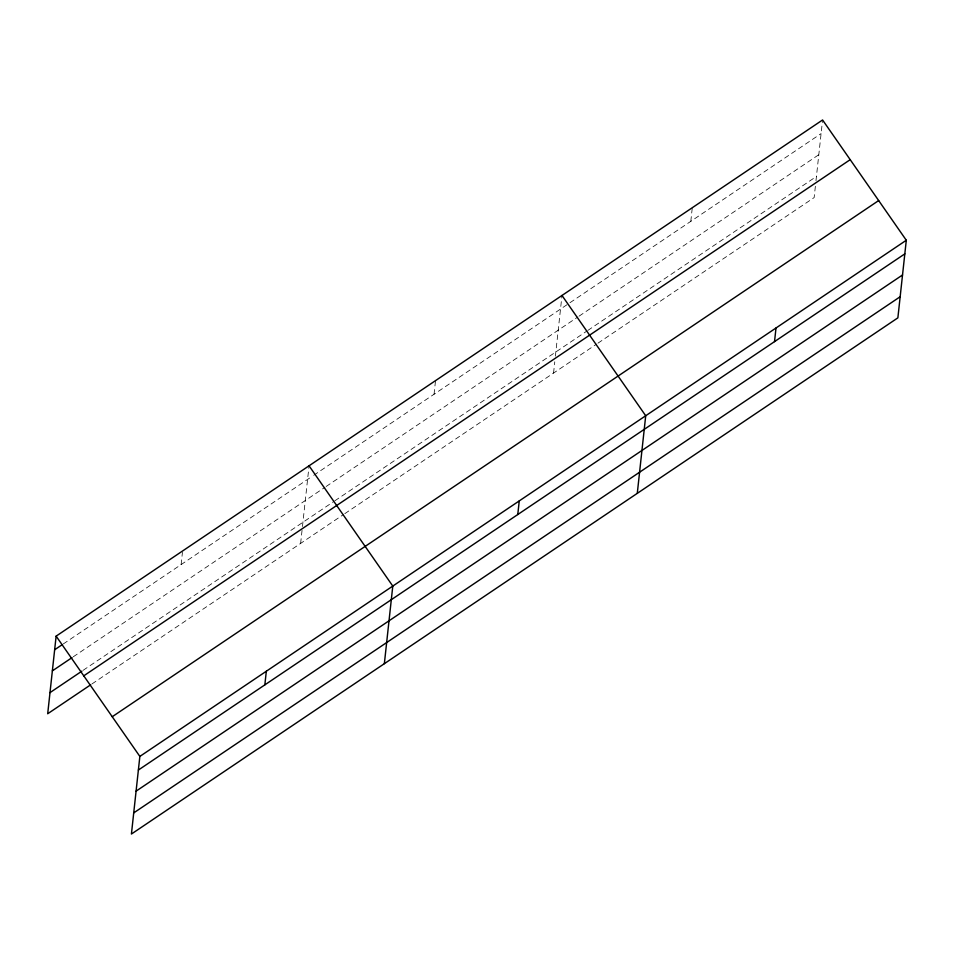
<?xml version="1.0" encoding="UTF-8"?>
<svg xmlns="http://www.w3.org/2000/svg" width="954" height="954" viewBox="0 0 954 954"><rect width="100%" height="100%" fill="white"/><g stroke="black" fill="none" stroke-linecap="round" stroke-linejoin="round"><path stroke-width="0.72" stroke-dasharray="4.77 3.58" d="M181.117 564.589L182.441 552.342M300.629 543.41L302.311 527.932M302.466 526.525L309.06 465.814M434.046 394.252L435.525 380.646M553.558 373.074L554.775 361.816M555.383 356.188L561.989 295.478M690.803 221.34L692.282 207.722M815.372 186.316L814.144 197.585L597.8 343.273M815.98 180.688L822.431 121.337M63.25 643.974L312.495 476.118M313.723 475.283L821.096 133.596M73.231 656.817L324.932 487.315M326.161 486.48L577.874 316.955M579.102 316.132L818.806 154.715M83.141 670.304L333.614 501.625M334.842 500.802L586.579 331.265M587.807 330.442L816.433 176.466M91.906 683.982L343.595 514.468M344.823 513.646L596.572 344.108"/><path stroke-width="1.43" d="M56.131 636.139L139.856 756.415L131.425 834.023L897.869 317.861L906.3 240.253L822.575 119.977L56.131 636.139L47.7 713.747L90.678 684.805M264.842 684.865L266.321 671.246M384.355 663.686L392.786 586.078L309.06 465.814M517.772 514.528L519.25 500.922M637.284 493.349L645.715 415.753L561.989 295.478M774.529 341.615L776.007 327.997M54.652 649.757L62.022 644.797M52.363 670.877L72.003 657.64M49.99 692.628L81.913 671.127M83.761 675.837L850.205 159.664M112.226 716.728L878.67 200.567M139.856 756.415L906.3 240.253M138.378 770.033L904.821 253.871M136.088 791.152L902.532 274.979M133.715 812.903L900.159 296.742"/></g></svg>
